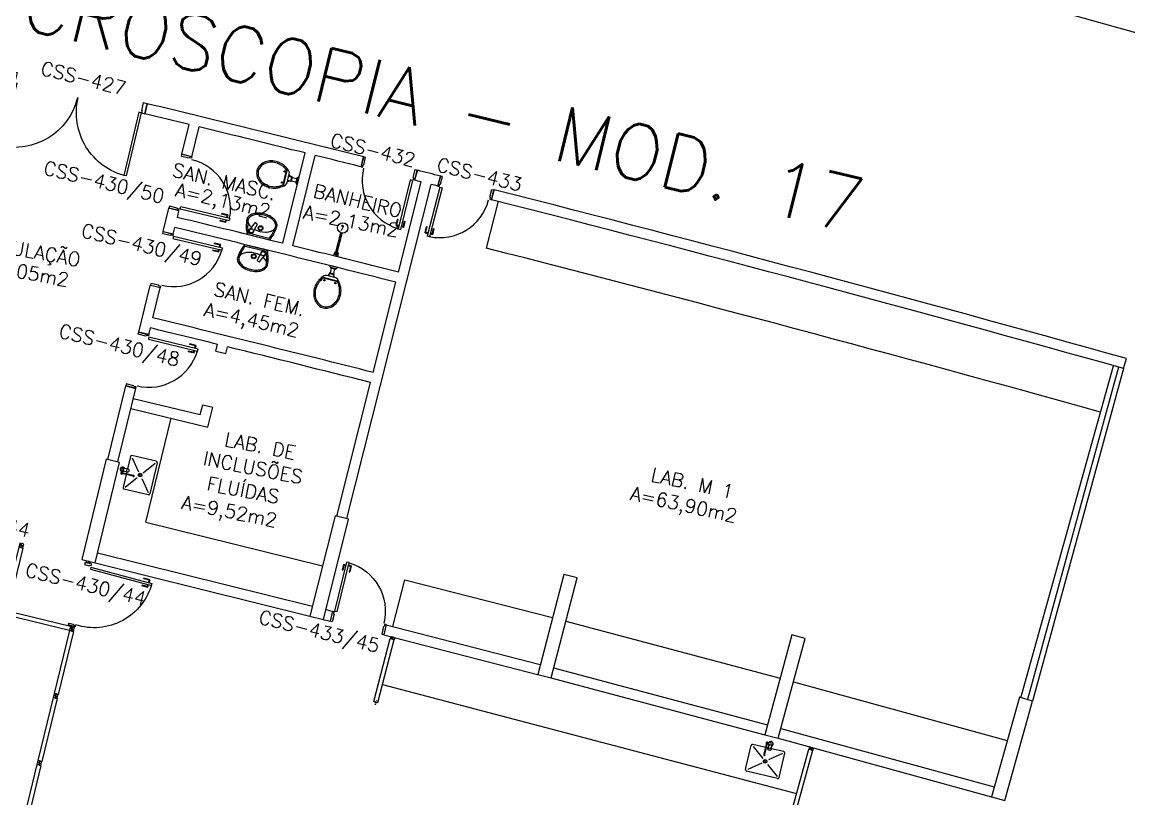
# Model space of a CAD drawing. Extents: x -152 to 150, y 325 to 437.
# Drawn here: x 94.04 to 110.09, y 386.11 to 397.37 of the extents above; entities that cross this region are included whole.
import ezdxf
from ezdxf.enums import TextEntityAlignment as Align

# ---------------------------------------------------------------- set-up
doc = ezdxf.new("R2010")
doc.units = 0
doc.header["$LTSCALE"] = 0.01
doc.header["$MEASUREMENT"] = 0
doc.layers.get('0').update_dxf_attribs({"linetype": 'CONTINUOUS'})
for name, color, linetype in [('ALV', 2, 'CONTINUOUS'), ('AREA', 2, 'CONTINUOUS'), ('BANC', 2, 'CONTINUOUS'), ('DIV', 2, 'CONTINUOUS'), ('ESQ', 1, 'CONTINUOUS'), ('ESTR', 3, 'CONTINUOUS'), ('PEÇAS', 1, 'CONTINUOUS'), ('PORTA', 2, 'CONTINUOUS'), ('TEXTO', 2, 'CONTINUOUS'), ('TEXTO-ENDEREÇO', 2, 'CONTINUOUS'), ('USO', 2, 'CONTINUOUS')]:
    doc.layers.add(name, color=color, linetype=linetype)
doc.styles.add('LEGENDA', font='romans.shx', dxfattribs={"height": 0.2})
doc.styles.add('UNB-100', font='simplex.shx', dxfattribs={"height": 3})
doc.styles.add('UNB-100-1', font='simplex.shx', dxfattribs={"height": 0.2})

# ---------------------------------------------------------------- blocks, each defined once
blk = doc.blocks.new('LAVAT-P')
for p, q in [((-0.17, 0), (0.17, 0)), ((-0.157, -0.02), (0.157, -0.02)), ((0.063, -0.173), (0.094, -0.055)), ((0.102, -0.187), (0.151, -0.074)), ((0.069, -0.185), (0.09, -0.192))]:
    blk.add_line(p, q)
for points in [[(0.083, -0.096, 0.121735), (-0.082, -0.096, 0.073747), (-0.145, -0.122, 0.106861), (-0.192, -0.165, 0.153587), (-0.205, -0.208, 0.153587)], [(-0.205, -0.208, 0.153587), (-0.192, -0.251, 0.106861), (-0.145, -0.294, 0.073747), (-0.082, -0.32, 0.060305), (0, -0.329, 0.060305), (0.082, -0.32, 0.073747), (0.145, -0.294, 0.106861), (0.192, -0.251, 0.153587), (0.205, -0.208, 0.153587), (0.192, -0.165, 0.106861), (0.145, -0.122, 0.014792), (0.133, -0.115, 0.039243)], [(-0.225, -0.214, 0.136108), (-0.208, -0.262, 0.106861), (-0.155, -0.311, 0.073747), (-0.087, -0.339, 0.060305), (0, -0.349, 0.060305), (0.087, -0.339, 0.073747), (0.155, -0.311, 0.106861), (0.208, -0.262, 0.136108), (0.225, -0.214, 0.062982)]]:
    blk.add_lwpolyline(points, format="xyb")
for centre, radius in [((0, -0.135), 0.0347), ((0, -0.135), 0.0265), ((0.122, -0.065), 0.03)]:
    blk.add_circle(centre, radius)
for centre, radius, start, end in [((0.376, -0.254), 0.602, 155.0201, 176.1902), ((-0.376, -0.254), 0.602, 3.8098, 24.9799), ((0.376, -0.254), 0.582, 156.2686, 173.4578), ((0.122, -0.065), 0.0361, 302.4689, 199.2518), ((-0.376, -0.254), 0.582, 6.5422, 23.7314), ((0.073, -0.176), 0.01, 165.2139, 250.8603), ((0.093, -0.183), 0.01, 250.8603, 336.5068)]:
    blk.add_arc(centre, radius, start, end)
blk = doc.blocks.new('PILAR-SSC')
blk.add_lwpolyline([(0.003, -27.952), (0.203, -27.952), (0.203, -26.452), (0.003, -26.452)], close=True)
blk = doc.blocks.new('PTDP-SSC')
at = {"color": 2}
for p, q in [((0.055, 1.015), (0.09, 1.015)), ((0.055, 0.075), (0.055, 1.015)), ((0.09, 0.075), (0.09, 1.015)), ((1.91, 0.075), (1.91, 1.015)), ((1.945, 1.015), (1.91, 1.015)), ((1.945, 0.075), (1.945, 1.015)), ((0.05, 0.075), (0, 0.075)), ((0, 0.075), (0, -0.075)), ((0.05, 0.04), (0.05, 0.075)), ((0.06, 0.04), (0.05, 0.04)), ((0.055, 0.075), (0.09, 0.075)), ((0.06, -0.075), (0.06, 0.04)), ((1.945, 0.075), (1.91, 0.075)), ((1.94, -0.075), (1.94, 0.04)), ((1.94, 0.04), (1.95, 0.04)), ((1.95, 0.04), (1.95, 0.075)), ((1.95, 0.075), (2, 0.075)), ((2, 0.075), (2, -0.075)), ((0, -0.075), (0.06, -0.075)), ((2, -0.075), (1.94, -0.075))]:
    blk.add_line(p, q, dxfattribs=at)
at = {"color": 1}
for centre, start, end in [((0.055, 0.075), 0, 90), ((1.945, 0.075), 90, 180)]:
    blk.add_arc(centre, 0.94, start, end, dxfattribs=at)
blk = doc.blocks.new('DIVMT-SSC')
for p, q in [((0, 0.005), (0, -0.005)), ((0, -0.005), (0, 0.005)), ((-0.03, -0.03), (-0.03, -0.97)), ((0.006, -0.03), (-0.006, -0.03)), ((-0.005, 0), (0.005, 0)), ((0.005, 0), (-0.005, 0)), ((0.006, -0.02), (0.006, -0.03)), ((0.03, -0.03), (0.03, -0.97)), ((0.03, -0.97), (-0.03, -0.97)), ((-0.006, -0.98), (-0.006, -0.97)), ((-0.006, -0.98), (0.006, -0.98)), ((0.006, -1.001), (-0.006, -1.001)), ((0.005, -0.97), (-0.005, -0.97)), ((0, -0.994), (0, -1.007)), ((0, -1.02), (0, -1.021)), ((0.006, -0.98), (0.006, -0.97))]:
    blk.add_line(p, q)
blk.add_lwpolyline([(0.006, -0.02), (-0.006, -0.02), (0.006, -0.02), (0.006, -0.03), (0.03, -0.03), (0.03, -0.008), (0.02, -0.008), (0.02, 0.008), (0.03, 0.008), (0.03, 0.03), (0.006, 0.03), (0.006, 0.02), (-0.006, 0.02), (-0.006, 0.03), (-0.03, 0.03), (-0.03, 0.008), (-0.02, 0.008), (-0.02, -0.008), (-0.03, -0.008), (-0.03, -0.03), (-0.006, -0.03), (-0.006, -0.02), (-0.006, -0.03)])
blk = doc.blocks.new('PDV2D-SSC')
for p, q in [((-0.106, 0.965), (-0.076, 0.965)), ((-0.106, 0.05), (-0.106, 0.965)), ((-0.076, 0.05), (-0.076, 0.965)), ((-0.148, 0.925), (-0.108, 0.925)), ((-0.148, 0.925), (-0.148, 0.835)), ((-0.138, 0.835), (-0.148, 0.835)), ((-0.138, 0.915), (-0.108, 0.915)), ((-0.138, 0.915), (-0.138, 0.835)), ((-0.034, 0.925), (-0.074, 0.925)), ((-0.044, 0.915), (-0.074, 0.915)), ((-0.044, 0.915), (-0.044, 0.835)), ((-0.044, 0.835), (-0.034, 0.835)), ((-0.034, 0.925), (-0.034, 0.835)), ((-0.95, 0.05), (-0.97, 0.05)), ((-0.97, 0.05), (-0.97, 0.035)), ((-0.97, 0.035), (-0.97, -0.035)), ((-0.95, 0.02), (-0.95, 0.05)), ((-0.95, 0.02), (-0.94, 0.02)), ((-0.94, -0.05), (-0.94, 0.02)), ((-0.076, 0.05), (-0.106, 0.05)), ((-0.051, 0.02), (-0.061, 0.02)), ((-0.061, -0.05), (-0.061, 0.02)), ((-0.051, 0.05), (-0.031, 0.05)), ((-0.051, 0.02), (-0.051, 0.05)), ((-0.031, 0.05), (-0.031, -0.05)), ((-0.97, -0.035), (-0.97, -0.05)), ((-0.97, -0.05), (-0.94, -0.05)), ((-0.031, -0.05), (-0.061, -0.05))]:
    blk.add_line(p, q)
at = {"color": 1}
blk.add_arc((-0.076, 0.1), 0.865, 90, 183.3214, dxfattribs=at)
blk = doc.blocks.new('PD80-SSC')
at = {"color": 2}
for p, q in [((-0.777, 0.01), (-0.777, -0.03)), ((-0.777, 0.01), (-0.687, 0.01)), ((-0.687, 0), (-0.687, 0.01)), ((-0.075, 0), (0.075, 0)), ((-0.075, 0), (-0.075, -0.02)), ((0.075, -0.03), (0.075, 0)), ((-0.817, -0.065), (-0.817, -0.03)), ((-0.085, -0.03), (-0.817, -0.03)), ((-0.085, -0.065), (-0.817, -0.065)), ((-0.777, -0.105), (-0.777, -0.065)), ((-0.777, -0.105), (-0.687, -0.105)), ((-0.767, 0), (-0.767, -0.03)), ((-0.767, 0), (-0.687, 0)), ((-0.767, -0.095), (-0.767, -0.065)), ((-0.767, -0.095), (-0.687, -0.095)), ((-0.687, -0.095), (-0.687, -0.105)), ((-0.085, -0.03), (-0.085, -0.065)), ((-0.075, -0.02), (-0.04, -0.02)), ((-0.04, -0.03), (-0.04, -0.02)), ((-0.04, -0.03), (0.075, -0.03)), ((-0.075, -0.781), (-0.04, -0.781)), ((-0.075, -0.801), (-0.075, -0.781)), ((-0.075, -0.801), (0.075, -0.801)), ((-0.075, -0.802), (0.075, -0.802)), ((-0.04, -0.771), (0.075, -0.771)), ((-0.04, -0.771), (-0.04, -0.781)), ((0.075, -0.771), (0.075, -0.801))]:
    blk.add_line(p, q, dxfattribs=at)
at = {"color": 1}
blk.add_arc((-0.085, -0.03), 0.731, 182.6571, 270, dxfattribs=at)
blk = doc.blocks.new('PE80-SSC')
at = {"color": 2}
for p, q in [((0.075, 0), (-0.075, 0)), ((-0.075, -0.03), (-0.075, 0)), ((0.075, 0), (0.075, -0.02)), ((0.777, 0.01), (0.687, 0.01)), ((0.687, 0), (0.687, 0.01)), ((0.777, 0.01), (0.777, -0.03)), ((0.04, -0.03), (-0.075, -0.03)), ((0.075, -0.02), (0.04, -0.02)), ((0.04, -0.03), (0.04, -0.02)), ((0.085, -0.03), (0.817, -0.03)), ((0.085, -0.03), (0.085, -0.065)), ((0.085, -0.065), (0.817, -0.065)), ((0.767, 0), (0.687, 0)), ((0.767, -0.095), (0.687, -0.095)), ((0.687, -0.095), (0.687, -0.105)), ((0.777, -0.105), (0.687, -0.105)), ((0.767, 0), (0.767, -0.03)), ((0.767, -0.095), (0.767, -0.065)), ((0.777, -0.105), (0.777, -0.065)), ((0.817, -0.065), (0.817, -0.03)), ((0.04, -0.771), (-0.075, -0.771)), ((-0.075, -0.771), (-0.075, -0.801)), ((0.075, -0.801), (-0.075, -0.801)), ((0.075, -0.802), (-0.075, -0.802)), ((0.04, -0.771), (0.04, -0.781)), ((0.075, -0.781), (0.04, -0.781)), ((0.075, -0.801), (0.075, -0.781))]:
    blk.add_line(p, q, dxfattribs=at)
at = {"color": 1}
blk.add_arc((0.085, -0.03), 0.731, 270, 357.3429, dxfattribs=at)
blk = doc.blocks.new('DIVINI-SSC')
for p, q in [((-0.02, 0), (-0.02, -0.008)), ((-0.02, 0), (0.001, 0)), ((-0.005, 0), (0.005, 0)), ((0, 0.005), (0, -0.005)), ((0.001, 0), (0.02, 0)), ((-0.03, -0.008), (-0.02, -0.008)), ((-0.03, -0.008), (-0.03, -0.028)), ((-0.03, -0.028), (-0.008, -0.028)), ((-0.03, -0.03), (0.03, -0.03)), ((-0.03, -0.975), (-0.03, -0.03)), ((-0.009, -0.03), (-0.027, -0.03)), ((-0.008, -0.019), (0.008, -0.019)), ((-0.008, -0.019), (-0.008, -0.028)), ((-0.006, -0.021), (-0.006, -0.03)), ((0.006, -0.021), (-0.006, -0.021)), ((-0.006, -0.023), (-0.006, -0.027)), ((-0.004, -0.021), (0.004, -0.021)), ((0.006, -0.021), (0.006, -0.03)), ((0.006, -0.023), (0.006, -0.027)), ((0.008, -0.019), (0.008, -0.028)), ((0.03, -0.028), (0.008, -0.028)), ((0.009, -0.03), (0.027, -0.03)), ((0.02, 0), (0.02, -0.008)), ((0.03, -0.008), (0.02, -0.008)), ((0.03, -0.008), (0.03, -0.028)), ((0.03, -0.975), (0.03, -0.03)), ((0.004, -0.951), (0.004, -0.953)), ((-0.03, -0.975), (0.03, -0.975)), ((-0.009, -0.975), (-0.027, -0.975)), ((-0.006, -0.985), (-0.006, -0.975)), ((0.006, -0.985), (-0.006, -0.985)), ((0.006, -1.01), (-0.006, -1.01)), ((0, -0.985), (0, -0.988)), ((0, -1.003), (0, -1.018)), ((0.006, -0.985), (0.006, -0.975)), ((0.03, -0.975), (0.009, -0.975)), ((0.009, -0.975), (0.027, -0.975))]:
    blk.add_line(p, q)
blk = doc.blocks.new('CHUV-P')
for p, q in [((-0.06, 0.01), (-0.351, 0.01)), ((-0.06, -0.02), (-0.06, 0.02)), ((-0.02, 0.015), (-0.06, 0.015)), ((-0.02, 0.005), (-0.06, 0.005)), ((-0.055, 0.025), (0, 0.025)), ((-0.02, 0.025), (-0.02, -0.025)), ((0, 0.025), (0, -0.025)), ((-0.06, -0.01), (-0.351, -0.01)), ((-0.02, -0.005), (-0.06, -0.005)), ((-0.02, -0.015), (-0.06, -0.015)), ((-0.02, -0.025), (-0.055, -0.025)), ((0, -0.025), (-0.02, -0.025))]:
    blk.add_line(p, q)
blk.add_circle((-0.425, 0), 0.075)
for centre, start, end in [((-0.055, 0.02), 90, 180), ((-0.055, -0.02), 180, 270)]:
    blk.add_arc(centre, 0.005, start, end)
blk = doc.blocks.new('VDC-P')
for p, q in [((-0.127, 0.192), (0.127, 0.192)), ((-0.109, 0.202), (0.109, 0.202)), ((-0.068, 0.152), (0.068, 0.152)), ((-0.05, 0.152), (-0.03, 0.11)), ((-0.05, 0.015), (-0.05, 0)), ((-0.05, 0), (0.05, 0)), ((0.045, 0.02), (-0.045, 0.02)), ((-0.04, 0.025), (-0.04, 0.02)), ((0.035, 0.03), (-0.035, 0.03)), ((-0.03, 0.152), (-0.03, 0.11)), ((0.03, 0.11), (-0.03, 0.11)), ((0.03, 0.1), (-0.03, 0.1)), ((-0.025, 0.1), (-0.025, 0.03)), ((0.025, 0.1), (0.025, 0.03)), ((0.03, 0.152), (0.03, 0.11)), ((0.05, 0.152), (0.03, 0.11)), ((0.04, 0.025), (0.04, 0.02)), ((0.05, 0.015), (0.05, 0))]:
    blk.add_line(p, q)
for points in [[(0.16, 0.244, 0.050424), (0.18, 0.288, 0.082137), (0.195, 0.381, 0.082137), (0.18, 0.474, 0.090148), (0.138, 0.549, 0.104406), (0.073, 0.601, 0.117345), (0, 0.619, 0.117345), (-0.073, 0.601, 0.104406), (-0.138, 0.549, 0.090148), (-0.18, 0.474, 0.082137), (-0.195, 0.381, 0.082137)], [(0.142, 0.254, 0.050424), (0.161, 0.295, 0.082137), (0.175, 0.381, 0.082137), (0.161, 0.468, 0.090148), (0.122, 0.536, 0.104406), (0.064, 0.583, 0.117345), (0, 0.599, 0.117345), (-0.064, 0.583, 0.104406), (-0.122, 0.536, 0.090148), (-0.161, 0.468, 0.082137), (-0.175, 0.381, 0.082137)], [(-0.195, 0.381, 0.082137), (-0.18, 0.288, 0.050424), (-0.16, 0.244, 0.104406)], [(-0.175, 0.381, 0.082137), (-0.161, 0.295, 0.050424), (-0.142, 0.254, 0.050424)]]:
    blk.add_lwpolyline(points, format="xyb")
for centre in [(-0.083, 0.226), (0.083, 0.226)]:
    blk.add_circle(centre, 0.0101)
for centre, radius, start, end in [((0.08, 0.36), 0.266, 205.6863, 226.7558), ((0.08, 0.36), 0.246, 205.6863, 219.7706), ((-0.068, 0.202), 0.05, 226.7558, 270), ((0.068, 0.202), 0.05, 270, 313.2442), ((-0.08, 0.36), 0.266, 313.2442, 334.3137), ((-0.08, 0.36), 0.246, 320.2294, 334.3137), ((-0.045, 0.015), 0.005, 90, 180), ((-0.035, 0.025), 0.005, 90, 180), ((-0.03, 0.105), 0.005, 90, 270), ((0.03, 0.105), 0.005, 270, 90), ((0.035, 0.025), 0.005, 0, 90), ((0.045, 0.015), 0.005, 360, 90)]:
    blk.add_arc(centre, radius, start, end)
blk = doc.blocks.new('INOXA1-P')
for p, q in [((0.12, 0.23), (0.12, 0.047)), ((0.22, 0.25), (0.14, 0.25)), ((0.15, 0.22), (0.287, 0.043)), ((0.5, 0.25), (0.22, 0.25)), ((0.353, 0.043), (0.49, 0.22)), ((0.52, 0.23), (0.52, -0.23)), ((0.043, 0.008), (0.043, -0.022)), ((0.062, 0.04), (0.071, 0.04)), ((0.131, 0.048), (0.076, 0.043)), ((0.131, -0.002), (0.076, 0.003)), ((0.22, -0.027), (0.054, -0.027)), ((0.22, -0.037), (0.054, -0.037)), ((0.063, -0.003), (0.063, -0.021)), ((0.12, -0.001), (0.12, -0.027)), ((0.12, -0.037), (0.12, -0.23)), ((0.15, -0.22), (0.287, -0.043)), ((0.231, -0.027), (0.22, -0.027)), ((0.231, -0.037), (0.22, -0.037)), ((0.353, -0.043), (0.49, -0.22)), ((0.22, -0.25), (0.14, -0.25)), ((0.5, -0.25), (0.22, -0.25))]:
    blk.add_line(p, q)
blk.add_lwpolyline([(0.076, 0.003), (0.072, 0.004), (0.069, 0.009), (0.067, 0.015), (0.066, 0.023), (0.067, 0.031), (0.069, 0.037), (0.072, 0.042), (0.076, 0.043)])
blk.add_lwpolyline([(0.131, 0.048), (0.137, 0.046), (0.143, 0.041), (0.147, 0.033), (0.148, 0.023), (0.147, 0.013), (0.143, 0.006), (0.137, 0), (0.131, -0.002), (0.125, 0), (0.119, 0.006), (0.115, 0.013), (0.114, 0.023), (0.115, 0.033), (0.119, 0.041), (0.125, 0.046)], close=True)
for radius in [0.0266, 0.0163]:
    blk.add_circle((0.32, 0), radius)
for centre, radius, start, end in [((0.14, 0.23), 0.02, 90, 180), ((0.5, 0.23), 0.02, 360, 90), ((0.054, 0.023), 0.0349, 36.1705, 252.2568), ((0.054, 0.023), 0.0189, 62.7367, 235.7375), ((0.073, -0.003), 0.01, 102.8285, 180), ((0.054, 0.023), 0.0349, 285.5373, 323.9987), ((0.054, -0.032), 0.0145, 20.161, 339.839), ((0.054, -0.032), 0.005, 90.0037, 269.9963), ((0.231, -0.032), 0.00738, 222.6559, 137.3441), ((0.231, -0.032), 0.005, 269.9935, 90.0065), ((0.14, -0.23), 0.02, 180, 270), ((0.5, -0.23), 0.02, 270, 360)]:
    blk.add_arc(centre, radius, start, end)

msp = doc.modelspace()

# ---------------------------------------------------------------- linework, layer by layer
at = {"layer": 'ALV'}
for p, q in [((114.449, 396.028), (107.991, 397.833)), ((95.857, 396.189), (95.822, 396.043)), ((96.36, 395.455), (96.466, 395.887)), ((96.505, 395.416), (96.611, 395.852)), ((96.505, 395.416), (96.36, 395.455)), ((97.823, 394.165), (98.148, 395.475)), ((97.969, 394.128), (98.293, 395.439)), ((98.998, 395.418), (98.952, 395.275)), ((99.777, 395.223), (99.731, 395.08)), ((98.752, 390.171), (99.974, 395.019)), ((99.498, 393.747), (99.828, 395.056)), ((100.071, 394.994), (100.112, 395.139)), ((100.848, 394.797), (100.89, 394.941)), ((96.088, 394.333), (96.171, 394.675)), ((96.316, 394.637), (96.171, 394.675)), ((96.293, 394.54), (96.316, 394.637)), ((96.233, 394.297), (96.257, 394.394)), ((96.088, 394.333), (96.233, 394.297)), ((99.132, 392.292), (99.462, 393.601)), ((95.733, 392.875), (95.899, 393.554)), ((95.938, 393.082), (96.044, 393.518)), ((95.879, 392.839), (95.903, 392.937)), ((95.733, 392.875), (95.879, 392.839)), ((96.85, 392.6), (96.996, 392.565)), ((96.852, 392.6), (96.877, 392.699)), ((96.996, 392.565), (97.02, 392.663)), ((110.016, 392.349), (110.057, 392.493)), ((98.606, 390.207), (99.095, 392.147)), ((95.285, 391.029), (95.544, 392.096)), ((95.431, 390.993), (95.69, 392.06)), ((95.544, 392.096), (95.69, 392.06)), ((95.654, 391.915), (96.626, 391.679)), ((96.626, 391.679), (96.661, 391.821)), ((96.661, 391.821), (96.807, 391.786)), ((95.619, 391.769), (96.736, 391.497)), ((96.736, 391.497), (96.806, 391.786)), ((95.137, 389.675), (98.253, 388.904)), ((95.101, 389.53), (98.216, 388.759)), ((98.544, 388.829), (98.511, 388.683)), ((98.41, 388.71), (98.51, 388.685)), ((99.321, 388.631), (99.288, 388.484)), ((99.321, 388.631), (101.556, 388.057)), ((99.288, 388.484), (101.518, 387.912)), ((101.75, 388.007), (104.851, 387.183)), ((101.711, 387.862), (104.813, 387.038)), ((105.005, 386.986), (108.1, 386.136)), ((105.045, 387.13), (108.139, 386.28))]:
    msp.add_line(p, q, dxfattribs=at)
for centre, radius, start, end in [((0.463, 0.506), 407.019, 75.99018, 76.44538), ((0.463, 0.506), 406.869, 76.35216, 76.44542), ((0.463, 0.506), 406.869, 76.10826, 76.33104), ((0.463, 0.506), 406.869, 75.99163, 76.08714), ((0.463, 0.506), 407.019, 75.82844, 75.87707), ((0.463, 0.506), 406.869, 75.86436, 75.87847), ((0.463, 0.506), 406.869, 75.82915, 75.84324), ((0.463, 0.506), 407.019, 74.37984, 75.71553), ((0.463, 0.506), 406.869, 74.37984, 75.71619), ((0.463, 0.506), 405.519, 76.1083, 76.331), ((0.463, 0.506), 405.369, 75.8644, 76.331), ((0.463, 0.506), 405.519, 75.8644, 76.0871), ((0.458, 0.483), 404.043, 75.86445, 76.33095), ((0.463, 0.506), 403.869, 76.18874, 76.33096), ((0.463, 0.506), 403.869, 75.86444, 76.16776), ((199.706, 782.921), 406.869, 255.58914, 255.60323)]:
    msp.add_arc(centre, radius, start, end, dxfattribs=at)
at = {"layer": 'BANC'}
for p, q in [((100.945, 394.773), (100.772, 394.094)), ((95.836, 390.12), (96.202, 391.627)), ((95.836, 390.12), (98.396, 389.487)), ((99.417, 388.606), (99.59, 389.284)), ((99.59, 389.284), (101.733, 388.735)), ((101.926, 388.684), (105.035, 387.858)), ((105.228, 387.806), (108.329, 386.954)), ((99.269, 387.766), (105.274, 386.184))]:
    msp.add_line(p, q, dxfattribs=at)
msp.add_arc((0.463, 0.506), 406.169, 74.40098, 75.70208, dxfattribs=at)
at = {"layer": 'DIV'}
for p, q in [((94.972, 389.553), (94.968, 389.533)), ((94.972, 389.553), (94.982, 389.55)), ((94.984, 389.558), (94.982, 389.55)), ((94.984, 389.558), (95.004, 389.553)), ((94.999, 389.555), (95.008, 389.552)), ((95.005, 389.558), (95.002, 389.548)), ((95.004, 389.553), (95.023, 389.549)), ((95.023, 389.549), (95.021, 389.541)), ((94.968, 389.533), (94.989, 389.528)), ((94.991, 389.537), (94.989, 389.528)), ((94.991, 389.537), (95.007, 389.533)), ((95.007, 389.533), (95.005, 389.524)), ((95.026, 389.519), (95.005, 389.524)), ((95.031, 389.538), (95.021, 389.541)), ((95.031, 389.538), (95.026, 389.519))]:
    msp.add_line(p, q, dxfattribs=at)
at = {"layer": 'ESQ'}
for p, q in [((108.526, 387.574), (109.872, 392.389)), ((109.944, 392.369), (108.624, 387.546)), ((110.016, 392.349), (108.696, 387.526))]:
    msp.add_line(p, q, dxfattribs=at)

# ---------------------------------------------------------------- block references
at = {"layer": 'DIV'}
for name, p, rotation in [('DIVMT-SSC', (94.029, 389.781), 346.3415999999606), ('DIVMT-SSC', (94.765, 388.572), 256.3416000000059), ('DIVMT-SSC', (94.765, 388.572), 346.3416000000009), ('DIVINI-SSC', (99.414, 388.455), 345.6911999999988), ('DIVMT-SSC', (94.529, 387.6), 346.3416000000009), ('DIVINI-SSC', (105.486, 386.849), 344.7156000000006), ('DIVMT-SSC', (94.293, 386.628), 346.3416000000009)]:
    msp.add_blockref(name, p, dxfattribs=dict(at, rotation=rotation))
at = {"layer": 'DIV', "xscale": -1, "rotation": 255.183122432279}
msp.add_blockref('PDV2D-SSC', (95.01, 389.553), dxfattribs=at)
at = {"layer": 'ESQ'}
for name, p, rotation in [('PD80-SSC', (96.244, 394.656), 166.5137004785331), ('PE80-SSC', (99.754, 395.152), 256.1218730928639), ('PD80-SSC', (100.091, 395.067), 75.37239126612425), ('PE80-SSC', (96.161, 394.315), 346.6812406547041), ('PE80-SSC', (95.806, 392.857), 346.3167808541123)]:
    msp.add_blockref(name, p, dxfattribs=dict(at, rotation=rotation))
at = {"layer": 'ESQ', "xscale": -1, "rotation": 76.05998830070386}
msp.add_blockref('PD80-SSC', (98.527, 388.756), dxfattribs=at)
at = {"layer": 'ESTR'}
for p, rotation in [((101.505, 416.739), 346.3414634146332), ((105.045, 415.864), 345.8536585365851), ((108.578, 414.958), 345.3658536585355), ((112.102, 414.023), 344.8780487804866), ((115.619, 413.057), 344.3902439024403)]:
    msp.add_blockref('PILAR-SSC', p, dxfattribs=dict(at, rotation=rotation))
at = {"layer": 'PEÇAS'}
for name, p, rotation in [('VDC-P', (98.048, 395.071), 76.09770000000178), ('LAVAT-P', (97.468, 394.252), 166.0977000000016), ('CHUV-P', (98.589, 393.974), 256.0977000000018), ('LAVAT-P', (97.434, 394.106), 346.0977000000016), ('VDC-P', (98.56, 393.827), 166.0977000000049), ('INOXA1-P', (95.442, 390.875), 346.8294000000006), ('INOXA1-P', (104.89, 386.961), 256.8294)]:
    msp.add_blockref(name, p, dxfattribs=dict(at, rotation=rotation))
at = {"layer": 'PORTA', "xscale": -1, "rotation": 166.5816112813847}
msp.add_blockref('PTDP-SSC', (93.894, 396.58), dxfattribs=at)

# ---------------------------------------------------------------- texts
at = {"layer": 'AREA', "style": 'UNB-100'}
for s, rotation, p in [('A=2,13m2', 346.7441, (96.249, 394.851)), ('A=2,13m2', 348.7662, (98.106, 394.525)), ('A=22,05m2', 349.5355, (93.149, 393.817)), ('A=4,45m2', 346.9235, (96.664, 393.115)), ('A=63,90m2', 347.5688, (102.846, 390.447)), ('A=9,52m2', 348.823, (96.338, 390.317))]:
    msp.add_text(s, height=0.2, rotation=rotation, dxfattribs=at).set_placement(p)
at = {"layer": 'TEXTO', "style": 'UNB-100'}
for s, rotation, p in [('SAN. MASC.', 346.7441, (96.204, 395.136)), ('BANHEIRO', 346.7441, (98.248, 394.834)), ('CIRCULAÇÃO', 349.5355, (93.276, 394.117)), ('SAN. FEM.', 346.9235, (96.805, 393.409)), ('LAB. DE', 348.823, (96.962, 391.229)), ('INCLUSÕES', 348.823, (96.651, 390.955)), ('LAB. M 1', 347.5688, (103.145, 390.719)), ('FLUÍDAS', 348.823, (96.706, 390.589))]:
    msp.add_text(s, height=0.2, rotation=rotation, dxfattribs=at).set_placement(p)
at = {"layer": 'TEXTO-ENDEREÇO', "style": 'UNB-100-1'}
for s, p in [('CSS-427', (94.907, 396.461)), ('CSS-432', (99.106, 395.419)), ('CSS-430/50', (95.206, 394.955)), ('CSS-433', (100.651, 395.064)), ('CSS-430/49', (95.752, 394.046)), ('CSS-430/48', (95.428, 392.589)), ('CSS-428/44', (93.262, 390.112)), ('CSS-430/44', (94.941, 389.123)), ('CSS-433/45', (98.327, 388.44))]:
    msp.add_text(s, height=0.2, rotation=346.0863, dxfattribs=at).set_placement(p, align=Align.CENTER)
at = {"layer": 'USO', "style": 'LEGENDA'}
msp.add_text('LAB. MICROSCOPIA - MOD. 17', height=0.8, rotation=346.1338, dxfattribs=at).set_placement((90.183, 398.232))

doc.saveas('drawing.dxf')
